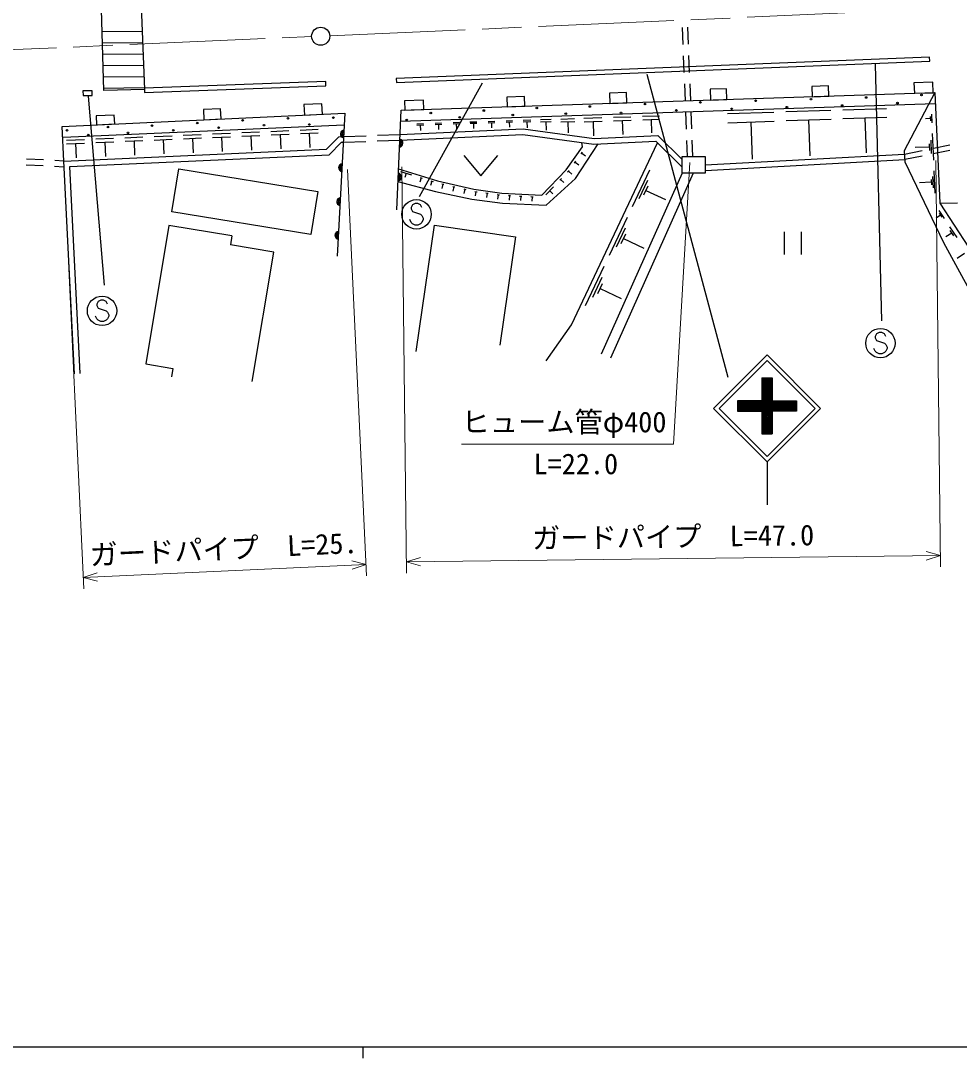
# Model space of a CAD drawing. Units: millimetres, scale not verified. Extents: x 40000 to 680000, y 20000 to 380000.
# Drawn here: x 137711 to 220801, y 204000 to 295870 of the extents above; entities that cross this region are included whole.
import ezdxf
from ezdxf.enums import TextEntityAlignment as Align

# ---------------------------------------------------------------- set-up
doc = ezdxf.new("R2010")
doc.units = ezdxf.units.MM
doc.header["$LTSCALE"] = 1000
doc.linetypes.add('CHAIN', pattern=[18.5, 12, -1.5, 3.5, -1.5])
for name, color, linetype, lineweight in [('M-BGD', 7, 'Continuous', 25), ('M-BMK', 2, 'CHAIN', 13), ('M-BMK-SRVR', 3, 'Continuous', 25), ('M-STR-HTXT', 7, 'Continuous', 13), ('M-STR-STRC', 7, 'Continuous', 25), ('M-TTL-BAND', 7, 'Continuous', 25)]:
    doc.layers.add(name, color=color, linetype=linetype, lineweight=lineweight)
doc.styles.add('ＭＳ ゴシック', font='')
doc.styles.get('ＭＳ ゴシック').set_extended_font_data('MS Gothic')

msp = doc.modelspace()

# ---------------------------------------------------------------- linework, layer by layer
at = {"layer": 'M-BGD'}
for p, q in [((196267, 295271), (196326, 293772)), ((196742, 295289), (196801, 293791)), ((196365, 292773), (196424, 291274)), ((196840, 292791), (196899, 291292)), ((196463, 290275), (196522, 288776)), ((196938, 290293), (196997, 288794)), ((218659, 288503), (171337, 286957)), ((166416, 287687), (165728, 275029)), ((170993, 279120), (171380, 287947)), ((196561, 287776), (196620, 286278)), ((197036, 287795), (197095, 286296)), ((200280, 287652), (204382, 287786)), ((205439, 287821), (209428, 287951)), ((210482, 287985), (214361, 288112)), ((218330, 287608), (218364, 286819)), ((172784, 286754), (173383, 286774)), ((172788, 286634), (173387, 286654)), ((173088, 286644), (173103, 286164)), ((174392, 286807), (174973, 286825)), ((174396, 286690), (174977, 286709)), ((174687, 286700), (174702, 286235)), ((175982, 286858), (176545, 286877)), ((175986, 286746), (176549, 286764)), ((176267, 286755), (176282, 286305)), ((177483, 286907), (178082, 286927)), ((177487, 286788), (178086, 286807)), ((177787, 286797), (177802, 286318)), ((179091, 286960), (179672, 286979)), ((179095, 286844), (179676, 286863)), ((179385, 286853), (179401, 286388)), ((180681, 287012), (181244, 287030)), ((180685, 286899), (181247, 286918)), ((180966, 286909), (180981, 286458)), ((182188, 287061), (182861, 287083)), ((182192, 286926), (182866, 286948)), ((182529, 286937), (182547, 286399)), ((183730, 287112), (184665, 287142)), ((183736, 286925), (184671, 286955)), ((184204, 286940), (184228, 286192)), ((185513, 287170), (186751, 287210)), ((185521, 286922), (186759, 286963)), ((186140, 286942), (186172, 285952)), ((187575, 287237), (189163, 287289)), ((187586, 286920), (189173, 286972)), ((188379, 286946), (188421, 285676)), ((190176, 287322), (191736, 287373)), ((190186, 287010), (191746, 287061)), ((190966, 287035), (191007, 285787)), ((192770, 287407), (194261, 287455)), ((192780, 287108), (194271, 287157)), ((193525, 287133), (193564, 285940)), ((200307, 286832), (204409, 286966)), ((202358, 286899), (202465, 283617)), ((205465, 287023), (209454, 287153)), ((207459, 287088), (207563, 283897)), ((210508, 287210), (214386, 287336)), ((212447, 287273), (212548, 284171)), ((218242, 287209), (217821, 287191)), ((218233, 287406), (218250, 287012)), ((166358, 286613), (141465, 285523)), ((152101, 285738), (153689, 285808)), ((154688, 285851), (156276, 285921)), ((157274, 285965), (158863, 286034)), ((159862, 286078), (161451, 286147)), ((159876, 285760), (161465, 285830)), ((160670, 285795), (160726, 284523)), ((162450, 286191), (164040, 286261)), ((162464, 285873), (164054, 285943)), ((163259, 285908), (163315, 284636)), ((169294, 285725), (171286, 285798)), ((218405, 285879), (218507, 283525)), ((141760, 285287), (143346, 285356)), ((141774, 284969), (143360, 285039)), ((142567, 285004), (142622, 283735)), ((144345, 285400), (145932, 285469)), ((144359, 285082), (145945, 285152)), ((145152, 285117), (145208, 283848)), ((146931, 285512), (148517, 285581)), ((146945, 285195), (148531, 285264)), ((147738, 285229), (147794, 283960)), ((149516, 285625), (151103, 285694)), ((149530, 285308), (151117, 285377)), ((150323, 285342), (150379, 284073)), ((152115, 285421), (153703, 285490)), ((152909, 285455), (152965, 284185)), ((154702, 285534), (156290, 285603)), ((155496, 285568), (155551, 284298)), ((157288, 285647), (158877, 285716)), ((158083, 285682), (158138, 284411)), ((166276, 285114), (168270, 285187)), ((166304, 285615), (168295, 285688)), ((169270, 285223), (171264, 285296)), ((196659, 285278), (196716, 283846)), ((197134, 285297), (197190, 283864)), ((218130, 284983), (218155, 284394)), ((218274, 285283), (218325, 284107)), ((218509, 284585), (219979, 284881)), ((176954, 283942), (178454, 282142)), ((178454, 282142), (179954, 283942)), ((187332, 284074), (187449, 284236)), ((187390, 284155), (187715, 283921)), ((198301, 283105), (215948, 284070)), ((215948, 284070), (217528, 284388)), ((217521, 283887), (215980, 283571)), ((218143, 284688), (216888, 284634)), ((219970, 284389), (218501, 284088)), ((139693, 283010), (138195, 283094)), ((139723, 283542), (138225, 283627)), ((141525, 283440), (140721, 283485)), ((186747, 283263), (186864, 283425)), ((186805, 283344), (187130, 283110)), ((198328, 282606), (215980, 283571)), ((141495, 282908), (140691, 282953)), ((171342, 282513), (172298, 282221)), ((171820, 282367), (171703, 281985)), ((186129, 282479), (186266, 282624)), ((186198, 282552), (186487, 282276)), ((196276, 282373), (189107, 266358)), ((197253, 282373), (189921, 265994)), ((191871, 279436), (193397, 282672)), ((218438, 282079), (218481, 281086)), ((218548, 282581), (218635, 280595)), ((173159, 281959), (173042, 281576)), ((173064, 281988), (173255, 281930)), ((174116, 281667), (173999, 281284)), ((174020, 281696), (174211, 281638)), ((174984, 281434), (175179, 281388)), ((175082, 281411), (174991, 281022)), ((175958, 281206), (176153, 281160)), ((176055, 281183), (175964, 280794)), ((184199, 280451), (184888, 281175)), ((185439, 281755), (185577, 281900)), ((185508, 281827), (185798, 281552)), ((192469, 280143), (193232, 281761)), ((192875, 280446), (193257, 281255)), ((218327, 281577), (217268, 281531)), ((218316, 281825), (218338, 281329)), ((176932, 280978), (177126, 280932)), ((177029, 280955), (176938, 280566)), ((177908, 280763), (178106, 280734)), ((178007, 280749), (177949, 280353)), ((178897, 280619), (179095, 280590)), ((178996, 280605), (178939, 280209)), ((179887, 280475), (180085, 280446)), ((179986, 280461), (179928, 280065)), ((180883, 280393), (181082, 280383)), ((180983, 280388), (180963, 279989)), ((181881, 280344), (182081, 280335)), ((181981, 280339), (181962, 279940)), ((182880, 280296), (183080, 280286)), ((182980, 280291), (182961, 279891)), ((184543, 280813), (184833, 280537)), ((193066, 280850), (194792, 280036)), ((219074, 279708), (220652, 279738)), ((189829, 275105), (191415, 278468)), ((219145, 278654), (218756, 278400)), ((219004, 279082), (219480, 278353)), ((219026, 278836), (219264, 278472)), ((156404, 276815), (150826, 277747)), ((190450, 275840), (191243, 277521)), ((219952, 277629), (220576, 276672)), ((156404, 276815), (156272, 276027)), ((190872, 276155), (191269, 276995)), ((191070, 276575), (192864, 275729)), ((205294, 277184), (205294, 275184)), ((206794, 277184), (206794, 275184)), ((220137, 277068), (219626, 276735)), ((219980, 277307), (220293, 276828)), ((160104, 275387), (156272, 276027)), ((158188, 263921), (160104, 275387)), ((221272, 275251), (220623, 274827)), ((187724, 270642), (189372, 274135)), ((188369, 271405), (189193, 273152)), ((188808, 271732), (189220, 272606)), ((189014, 272169), (190877, 271290)), ((151186, 265091), (151059, 264335))]:
    msp.add_line(p, q, dxfattribs=at)
for points in [[(170965, 290404), (218190, 292298), (218176, 292643), (170951, 290750)], [(148680, 289519), (164721, 290101), (164707, 290483), (148666, 289901)], [(216825, 289445), (218484, 289500), (218454, 290423), (216794, 290368)], [(143230, 289250), (144046, 289266), (144037, 289676), (143222, 289659)], [(189864, 288556), (191357, 288605), (191328, 289503), (189834, 289453)], [(198780, 288850), (200220, 288898), (200189, 289853), (198748, 289806)], [(207780, 289147), (209245, 289195), (209215, 290108), (207750, 290060)], [(162825, 287520), (164422, 287594), (164379, 288516), (162782, 288442)], [(171704, 287957), (173397, 288013), (173370, 288830), (171677, 288774)], [(180764, 288256), (182345, 288308), (182317, 289162), (180736, 289110)], [(153930, 287105), (155444, 287176), (155402, 288075), (153888, 288004)], [(144422, 286662), (146029, 286737), (145992, 287521), (144385, 287446)], [(196276, 283864), (198301, 283864), (198301, 282373), (196276, 282373)], [(151719, 282763), (164015, 280747), (163391, 276938), (151094, 278955)]]:
    msp.add_lwpolyline(points, close=True, dxfattribs=at)
for points in [[(171380, 287947), (218648, 289505), (219074, 279708)], [(218648, 289505), (215930, 284339), (215993, 283366), (219410, 276241), (223083, 269461)], [(141525, 283440), (141380, 286520), (166416, 287687)], [(171264, 285296), (182160, 285792), (188449, 284949), (193931, 285212), (196276, 282893)], [(171286, 285798), (182182, 286293), (188470, 285451), (194126, 285722), (196276, 283596)], [(219074, 279708), (224159, 271913), (225854, 271183), (227549, 271960), (229361, 272243), (230986, 272243), (234964, 272949), (238872, 273325), (242427, 273655), (245605, 273867), (251545, 279297), (257117, 284100), (257382, 286209)], [(142458, 264612), (141525, 283440), (164793, 284496), (165877, 285599), (166304, 285615)], [(142957, 264637), (142049, 282963), (165013, 284006), (166094, 285107), (166276, 285114)], [(171104, 281643), (174442, 280765), (177659, 280074), (180359, 279729), (184220, 279540), (186835, 281914), (188823, 284967)], [(171153, 282757), (174599, 281706), (177816, 280953), (180296, 280592), (183843, 280419), (185993, 282679), (187453, 284704), (187395, 285090)], [(184232, 265763), (186477, 268934), (194082, 285062)], [(150826, 277747), (148778, 265494), (151186, 265091)], [(172728, 266575), (174353, 277781), (181519, 276742), (180129, 267155)]]:
    msp.add_lwpolyline(points, dxfattribs=at)
for centre in [(192986, 288495), (197880, 288639), (202774, 288784), (207668, 288928), (212562, 289072), (215329, 288577), (217456, 289287), (174013, 287699), (178707, 287919), (181273, 287532), (183401, 288140), (185966, 287641), (188092, 288281), (190860, 287715), (195754, 287930), (200648, 288074), (205541, 288218), (210435, 288363), (149325, 286587), (153340, 286816), (157354, 287045), (159242, 286628), (161370, 287235), (163261, 286684), (165389, 287292), (171885, 287091), (176579, 287312), (141806, 286168), (143693, 285751), (145432, 286462), (147197, 285941), (151212, 286170), (155227, 286399)]:
    msp.add_circle(centre, 70, dxfattribs=at)
for centre, radius, start, end in [((166370, 285849), 354, 95.68546, 258.09064), ((166370, 285849), 283, 97.9095, 255.8666), ((166370, 285849), 212, 101.65583, 252.12028), ((166370, 285849), 142, 109.36756, 244.40855), ((166370, 285849), 100, 119.68522, 234.09088), ((171198, 285035), 354, 276.28455, 78.68973), ((171198, 285035), 283, 278.50859, 76.46569), ((171198, 285035), 212, 282.25492, 72.71936), ((171198, 285035), 142, 289.96665, 65.00763), ((171198, 285035), 100, 300.28431, 54.68997), ((166208, 282853), 354, 95.68546, 258.09064), ((166208, 282853), 283, 97.9095, 255.8666), ((166208, 282853), 212, 101.65583, 252.12028), ((166208, 282853), 142, 109.36756, 244.40855), ((166208, 282853), 100, 119.68522, 234.09088), ((171067, 282037), 354, 276.28455, 78.68973), ((171067, 282037), 283, 278.50859, 76.46569), ((171067, 282037), 212, 282.25492, 72.71936), ((171067, 282037), 142, 289.96665, 65.00763), ((171067, 282037), 100, 300.28431, 54.68997), ((166045, 279857), 354, 95.68546, 258.09064), ((166045, 279857), 283, 97.9095, 255.8666), ((166045, 279857), 212, 101.65583, 252.12028), ((166045, 279857), 142, 109.36756, 244.40855), ((166045, 279857), 100, 119.68522, 234.09088), ((165882, 276862), 354, 95.68546, 258.09064), ((165882, 276862), 283, 97.9095, 255.8666), ((165882, 276862), 212, 101.65583, 252.12028), ((165882, 276862), 142, 109.36756, 244.40855), ((165882, 276862), 100, 119.68522, 234.09088)]:
    msp.add_arc(centre, radius, start, end, dxfattribs=at)
at = {"layer": 'M-BMK'}
for p, q in [((165066, 294538), (263634, 298902)), ((110395, 292143), (163468, 294467))]:
    msp.add_line(p, q, dxfattribs=at)
at = {"layer": 'M-BMK-SRVR'}
msp.add_circle((164267, 294502), 800, dxfattribs=at)
at = {"layer": 'M-STR-HTXT'}
for p, q in [((196954, 283312), (195489, 258377)), ((218718, 283503), (219141, 247505)), ((166649, 282693), (168326, 246732)), ((171439, 282947), (171862, 246950)), ((141613, 281525), (143290, 245564)), ((195489, 258377), (176739, 258377)), ((171850, 247950), (219129, 248505)), ((171850, 247950), (173096, 248339)), ((219129, 248505), (217875, 248866)), ((219129, 248505), (217884, 248116)), ((143243, 246563), (168279, 247731)), ((168279, 247731), (167013, 248047)), ((168279, 247731), (167048, 247298)), ((171850, 247950), (173105, 247589)), ((143243, 246563), (144475, 246996)), ((143243, 246563), (144510, 246247))]:
    msp.add_line(p, q, dxfattribs=at)
at = {"layer": 'M-STR-STRC'}
for p, q in [((144907, 294913), (148461, 294945)), ((144936, 293913), (148500, 293945)), ((144964, 292914), (148538, 292945)), ((144993, 291914), (148576, 291945)), ((213351, 292038), (213903, 269296)), ((145021, 290914), (148614, 290946)), ((173012, 280309), (178592, 290363)), ((193128, 291155), (200314, 264308)), ((145050, 289914), (148652, 289946)), ((143677, 289192), (145099, 272452)), ((172394, 279557), (172276, 279320)), ((172276, 279320), (172276, 279202)), ((172631, 279675), (172394, 279557)), ((172867, 279675), (172631, 279675)), ((173104, 279557), (172867, 279675)), ((173222, 279320), (173104, 279557)), ((172276, 279202), (172394, 278966)), ((172394, 278966), (173104, 278729)), ((173104, 278729), (173222, 278611)), ((173222, 278611), (173340, 278375)), ((173340, 278375), (173340, 278257)), ((172276, 278020), (172158, 278257)), ((172394, 277902), (172276, 278020)), ((172631, 277784), (172394, 277902)), ((172867, 277784), (172631, 277784)), ((173104, 277902), (172867, 277784)), ((173222, 278020), (173104, 277902)), ((173340, 278257), (173222, 278020)), ((144790, 271127), (144553, 271009)), ((145026, 271127), (144790, 271127)), ((145262, 271009), (145026, 271127)), ((144553, 271009), (144435, 270772)), ((144435, 270772), (144435, 270654)), ((144435, 270654), (144553, 270418)), ((144553, 270418), (145262, 270182)), ((145380, 270772), (145262, 271009)), ((145262, 270182), (145380, 270063)), ((144435, 269472), (144317, 269709)), ((144553, 269354), (144435, 269472)), ((144790, 269236), (144553, 269354)), ((145026, 269236), (144790, 269236)), ((145262, 269354), (145026, 269236)), ((145380, 269472), (145262, 269354)), ((145380, 270063), (145499, 269827)), ((145499, 269709), (145380, 269472)), ((145499, 269827), (145499, 269709)), ((213706, 268268), (213470, 268150)), ((213943, 268268), (213706, 268268)), ((214179, 268150), (213943, 268268)), ((213470, 268150), (213352, 267913)), ((213352, 267913), (213352, 267795)), ((213352, 267795), (213470, 267559)), ((213470, 267559), (214179, 267322)), ((214297, 267913), (214179, 268150)), ((213352, 266613), (213233, 266850)), ((213470, 266495), (213352, 266613)), ((213706, 266377), (213470, 266495)), ((214179, 266495), (213943, 266377)), ((214179, 267322), (214297, 267204)), ((214297, 266613), (214179, 266495)), ((214297, 267204), (214415, 266968)), ((214415, 266850), (214297, 266613)), ((214415, 266968), (214415, 266850)), ((199051, 261541), (203788, 266279)), ((199546, 261541), (203788, 265784)), ((203788, 266279), (208526, 261541)), ((203788, 265784), (208031, 261541)), ((213943, 266377), (213706, 266377)), ((203329, 264244), (204229, 264244)), ((203329, 264244), (203329, 262212)), ((203329, 264196), (203377, 264244)), ((203329, 264054), (203519, 264244)), ((203329, 263913), (203660, 264244)), ((203329, 263772), (203802, 264244)), ((203329, 263630), (203943, 264244)), ((203329, 263489), (204085, 264244)), ((203329, 263347), (204226, 264244)), ((204229, 263287), (203329, 264187)), ((203329, 263206), (204229, 264106)), ((204229, 263146), (203329, 264046)), ((203329, 263064), (204229, 263964)), ((204229, 263004), (203329, 263904)), ((203329, 262923), (204229, 263823)), ((204229, 262863), (203329, 263763)), ((203329, 262782), (204229, 263682)), ((204229, 263428), (203414, 264244)), ((204229, 263570), (203555, 264244)), ((204229, 263711), (203696, 264244)), ((204229, 263853), (203838, 264244)), ((204229, 263994), (203979, 264244)), ((204229, 264136), (204121, 264244)), ((204229, 264244), (204229, 262212)), ((202566, 261312), (204229, 262975)), ((202708, 261312), (204229, 262833)), ((204229, 262721), (203329, 263621)), ((203329, 262640), (204229, 263540)), ((204229, 262580), (203329, 263480)), ((203329, 262499), (204229, 263399)), ((204229, 262439), (203329, 263339)), ((203329, 262357), (204229, 263257)), ((204229, 262297), (203329, 263197)), ((203329, 262216), (204229, 263116)), ((205073, 261312), (203329, 263056)), ((204932, 261312), (203329, 262914)), ((204790, 261312), (203329, 262773)), ((203329, 262212), (201168, 262212)), ((201168, 262212), (201168, 261312)), ((201168, 262176), (201203, 262212)), ((201168, 262034), (201345, 262212)), ((201168, 261893), (201486, 262212)), ((201168, 261751), (201628, 262212)), ((201168, 261610), (201769, 262212)), ((201168, 261469), (201911, 262212)), ((201168, 261327), (202052, 262212)), ((201962, 261312), (201168, 262106)), ((201821, 261312), (201168, 261965)), ((202103, 261312), (201203, 262212)), ((201293, 261312), (202193, 262212)), ((202245, 261312), (201345, 262212)), ((201435, 261312), (202335, 262212)), ((202386, 261312), (201486, 262212)), ((201576, 261312), (202476, 262212)), ((202528, 261312), (201628, 262212)), ((201718, 261312), (202618, 262212)), ((202669, 261312), (201769, 262212)), ((201859, 261312), (202759, 262212)), ((202811, 261312), (201911, 262212)), ((202001, 261312), (202901, 262212)), ((202952, 261312), (202052, 262212)), ((202142, 261312), (203042, 262212)), ((203093, 261312), (202193, 262212)), ((202283, 261312), (203183, 262212)), ((203235, 261312), (202335, 262212)), ((202425, 261312), (203325, 262212)), ((204229, 260459), (202476, 262212)), ((204229, 260600), (202618, 262212)), ((204229, 260741), (202759, 262212)), ((202849, 261312), (204229, 262692)), ((204229, 260883), (202901, 262212)), ((202990, 261312), (204229, 262550)), ((204229, 261024), (203042, 262212)), ((203132, 261312), (204229, 262409)), ((204229, 261166), (203183, 262212)), ((203273, 261312), (204229, 262267)), ((204229, 261307), (203325, 262212)), ((204649, 261312), (203329, 262631)), ((204508, 261312), (203329, 262490)), ((204366, 261312), (203329, 262349)), ((203329, 261226), (204315, 262212)), ((203329, 261085), (204456, 262212)), ((203329, 260943), (204598, 262212)), ((203329, 260802), (204739, 262212)), ((203329, 260660), (204880, 262212)), ((203329, 260519), (205022, 262212)), ((204263, 261312), (205163, 262212)), ((205215, 261312), (204315, 262212)), ((204405, 261312), (205305, 262212)), ((205356, 261312), (204456, 262212)), ((204546, 261312), (205446, 262212)), ((205498, 261312), (204598, 262212)), ((204688, 261312), (205588, 262212)), ((205639, 261312), (204739, 262212)), ((204829, 261312), (205729, 262212)), ((205780, 261312), (204880, 262212)), ((204970, 261312), (205870, 262212)), ((205922, 261312), (205022, 262212)), ((205112, 261312), (206012, 262212)), ((206063, 261312), (205163, 262212)), ((205253, 261312), (206153, 262212)), ((206205, 261312), (205305, 262212)), ((205395, 261312), (206295, 262212)), ((206346, 261312), (205446, 262212)), ((205536, 261312), (206391, 262166)), ((206391, 261408), (205588, 262212)), ((205678, 261312), (206391, 262025)), ((206391, 261550), (205729, 262212)), ((205819, 261312), (206391, 261883)), ((206391, 261691), (205870, 262212)), ((206391, 261833), (206012, 262212)), ((206391, 261974), (206153, 262212)), ((206391, 262115), (206295, 262212)), ((199051, 261541), (203788, 256803)), ((199546, 261541), (203788, 257298)), ((201679, 261312), (201168, 261823)), ((201538, 261312), (201168, 261682)), ((201396, 261312), (201168, 261540)), ((201255, 261312), (201168, 261399)), ((201168, 261312), (203329, 261312)), ((203329, 261312), (203329, 259279)), ((203329, 260377), (204229, 261277)), ((204229, 260317), (203329, 261217)), ((203329, 260236), (204229, 261136)), ((204229, 260176), (203329, 261076)), ((203329, 260095), (204229, 260995)), ((204229, 260034), (203329, 260934)), ((203788, 257298), (208031, 261541)), ((203788, 256803), (208526, 261541)), ((204229, 261312), (204229, 259279)), ((205960, 261312), (206391, 261742)), ((206102, 261312), (206391, 261601)), ((206243, 261312), (206391, 261459)), ((206385, 261312), (206391, 261318)), ((203329, 259953), (204229, 260853)), ((204229, 259893), (203329, 260793)), ((203329, 259812), (204229, 260712)), ((204229, 259752), (203329, 260652)), ((203329, 259670), (204229, 260570)), ((204229, 259610), (203329, 260510)), ((203329, 259529), (204229, 260429)), ((204229, 259469), (203329, 260369)), ((203329, 259388), (204229, 260288)), ((204229, 259327), (203329, 260227)), ((204136, 259279), (203329, 260086)), ((203362, 259279), (204229, 260146)), ((203504, 259279), (204229, 260005)), ((203995, 259279), (203329, 259944)), ((203853, 259279), (203329, 259803)), ((203712, 259279), (203329, 259662)), ((203570, 259279), (203329, 259520)), ((203429, 259279), (203329, 259379)), ((203329, 259279), (204229, 259279)), ((203645, 259279), (204229, 259863)), ((203786, 259279), (204229, 259722)), ((203928, 259279), (204229, 259580)), ((204069, 259279), (204229, 259439)), ((204211, 259279), (204229, 259298)), ((203788, 256803), (203788, 253016))]:
    msp.add_line(p, q, dxfattribs=at)
msp.add_lwpolyline([(144822, 297912), (148347, 297944), (148659, 289770), (145056, 289708)], close=True, dxfattribs=at)
msp.add_lwpolyline([(204229, 262212), (206391, 262212), (206391, 261312), (204229, 261312)], dxfattribs=at)
for centre in [(172749, 278729), (144908, 270182), (213824, 267322)]:
    msp.add_circle(centre, 1300, dxfattribs=at)
at = {"layer": 'M-TTL-BAND'}
for p, q in [((40000, 205000), (579000, 205000)), ((168000, 205000), (168000, 204000))]:
    msp.add_line(p, q, dxfattribs=at)

# ---------------------------------------------------------------- texts
at = {"layer": 'M-STR-HTXT', "style": 'ＭＳ ゴシック'}
msp.add_text('ヒューム管φ400', height=1833, dxfattribs=at).set_placement((176739, 258877), align=Align.BOTTOM_LEFT)
msp.add_text('L=22.0', height=1833, dxfattribs=at).set_placement((186856, 255166), align=Align.BOTTOM_CENTER)
for s, rotation, p in [('ガードパイプ  L=47.0', 0.673, (195484, 248727)), ('ガードパイプ  L=25.', 2.67, (155738, 247646))]:
    msp.add_text(s, height=1833, rotation=rotation, dxfattribs=at).set_placement(p, align=Align.BOTTOM_CENTER)

doc.saveas('drawing.dxf')
